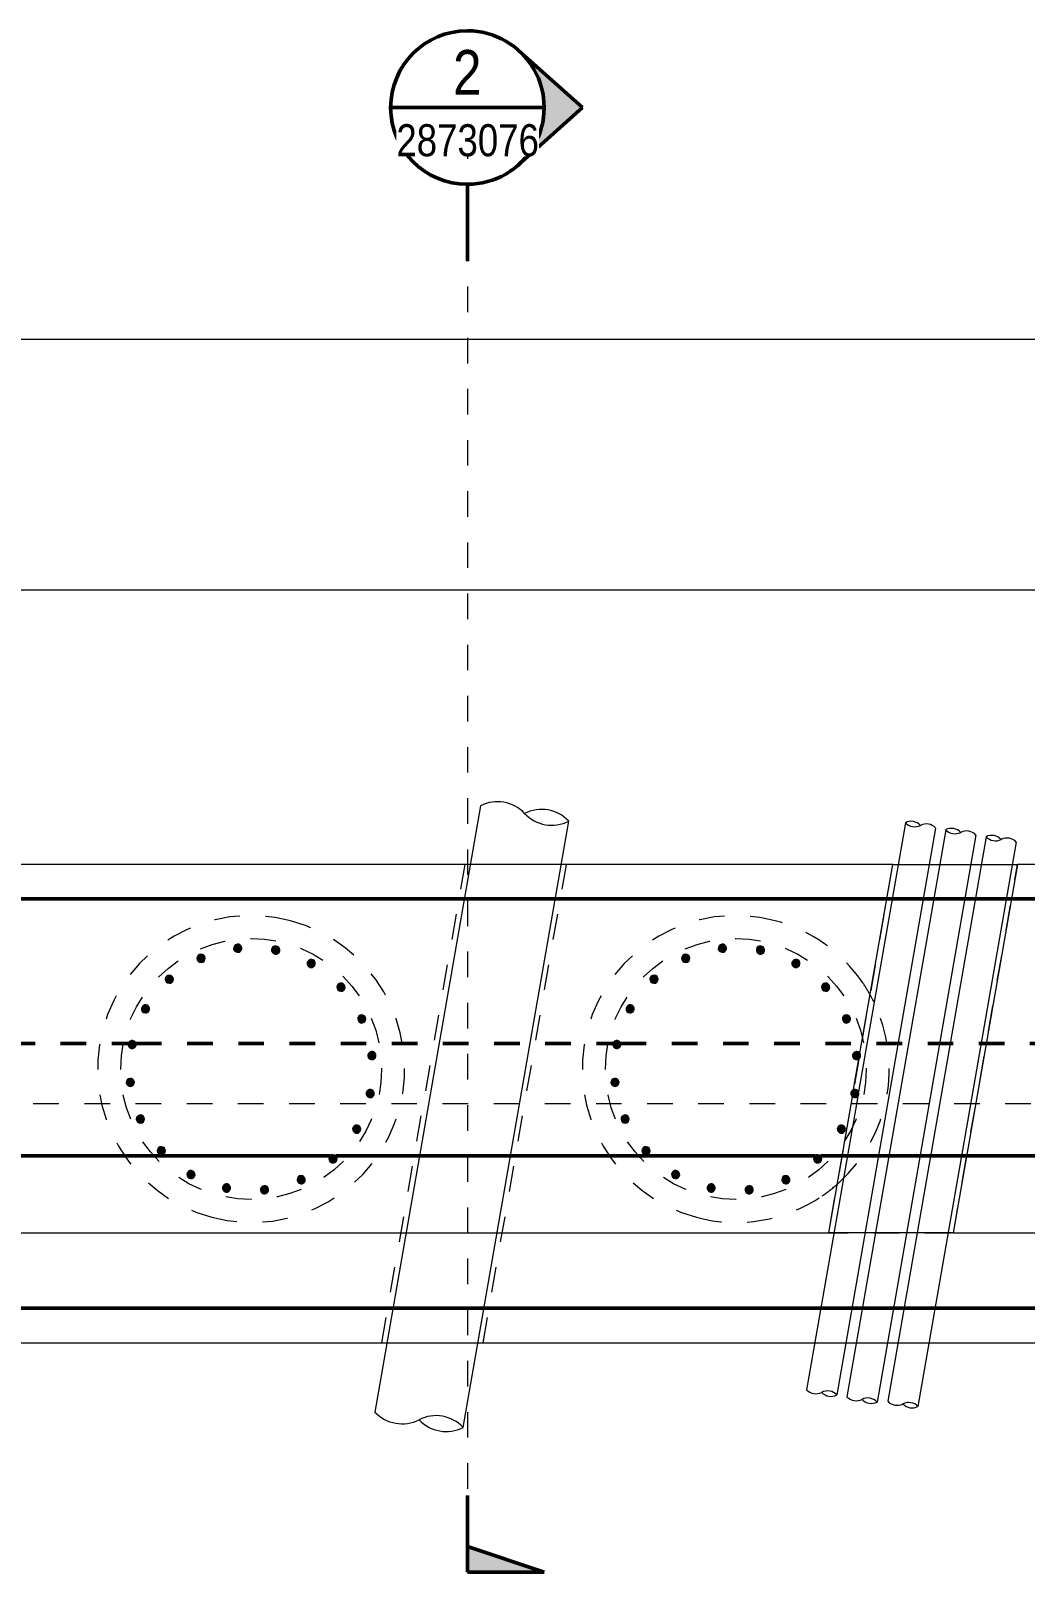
# Model space of a CAD drawing. Header units: metres. Extents: x -1137 to -1030, y 3 to 549.
# Drawn here: x -1112.75 to -1108.86, y 543.29 to 549.31 of the extents above; entities that cross this region are included whole.
import ezdxf

# ---------------------------------------------------------------- set-up
doc = ezdxf.new("R2010")
doc.units = ezdxf.units.M
for name, pattern in [('Dot_Section Line', [0.02, 0, -0.02]), ('JacobsDash', [0.0045, 0.003, -0.0015]), ('JacobsGridLine', [0.0145, 0.01, -0.001, 0.0025, -0.001])]:
    doc.linetypes.add(name, pattern=pattern)
for name, color, linetype, lineweight in [('A-DETL', 7, 'Continuous', 13), ('A-DETL-GENF', 7, 'Continuous', 9), ('G-ANNO-SYMB', 7, 'Continuous', 9), ('S-BEAM', 7, 'Continuous', 50), ('S-FNDN', 7, 'Continuous', 50), ('S-GRID', 7, 'Continuous', 9)]:
    doc.layers.add(name, color=color, linetype=linetype, lineweight=lineweight)
doc.styles.add('Arial Narrow', font='ARIALN.TTF', dxfattribs={"height": 0.175})
doc.styles.add('Arial Narrow_1', font='ARIALN.TTF', dxfattribs={"height": 0.125})

# ---------------------------------------------------------------- blocks, each defined once
blk = doc.blocks.new('01_SFO_FRP_Pile_CastInPlace_CS_BR08 - CAST-IN-PLACE PILE - 1200-8642185-DRG-2873075 - ABUTMENT B REINFORCEMENT PLAN Copy 1')
at = {"layer": 'S-FNDN', "color": 8, "linetype": 'JacobsDash', "lineweight": 18, "true_color": 0x808080}
for start, end in [(90, 270), (270, 90)]:
    blk.add_arc((0, 0), 0.6, start, end, dxfattribs=at)
blk = doc.blocks.new('01_SFO_FRP_Pile_CastInPlace_CS_BR08 - CAST-IN-PLACE PILE - 1200-8642223-DRG-2873075 - ABUTMENT B REINFORCEMENT PLAN Copy 1')
at = {"layer": 'S-FNDN', "color": 8, "linetype": 'JacobsDash', "lineweight": 18, "true_color": 0x808080}
for start, end in [(90, 270), (49.09091, 90), (43.64677, 49.09091), (40.90909, 43.63202), (327.27273, 40.90909), (319.09091, 326.26961), (326.28384, 327.27273), (270, 319.09091)]:
    blk.add_arc((0, 0), 0.6, start, end, dxfattribs=at)
blk = doc.blocks.new('T2DExtentArrowReinf_v1 - Extent-9251891-DRG-2873075 - ABUTMENT B REINFORCEMENT PLAN Copy 1')
at = {"layer": 'A-DETL-GENF'}
blk.add_line((0.125, 0), (30.477, 0), dxfattribs=at)
blk = doc.blocks.new('CS_DET_Rebar Combined - Multiple Bar-9307541-DRG-2873075 - ABUTMENT B REINFORCEMENT PLAN Copy 1')
at = {"layer": 'A-DETL-GENF', "lineweight": 50}
for p, q in [((2.6449, 0), (4.5175, 0)), ((4.5399, 0), (6.4125, 0)), ((6.4349, 0), (8.3075, 0))]:
    blk.add_line(p, q, dxfattribs=at)
blk = doc.blocks.new('CS_DET_Rebar Combined - Multiple Bar-9307542-DRG-2873075 - ABUTMENT B REINFORCEMENT PLAN Copy 1')
at = {"layer": 'A-DETL-GENF', "linetype": 'JacobsDash', "lineweight": 50}
for p, q in [((5.299, 0), (3.4347, 0)), ((7.194, 0), (5.3297, 0)), ((9.089, 0), (7.2247, 0))]:
    blk.add_line(p, q, dxfattribs=at)
blk = doc.blocks.new('T2DExtentArrowReinf_v1 - Extent-9252574-DRG-2873075 - ABUTMENT B REINFORCEMENT PLAN Copy 1')
at = {"layer": 'A-DETL-GENF'}
blk.add_line((0.125, 0), (30.477, 0), dxfattribs=at)
blk = doc.blocks.new('CS_DET_Pile-Column_BreakLine - Tubular BreakLine-7610562-DRG-2873075 - ABUTMENT B REINFORCEMENT PLAN Copy 1')
at = {"layer": 'A-DETL-GENF', "color": 143, "lineweight": 18, "true_color": 0x78aac8}
for centre, start, end in [((0.03, 0.0399), 232.95733, 307.04267), ((0.09, -0.0396), 52.95733, 127.04267), ((0.09, 0.0399), 232.95733, 307.04267)]:
    blk.add_arc(centre, 0.0498, start, end, dxfattribs=at)
blk = doc.blocks.new('CS_DET_Pile-Column_BreakLine - Tubular BreakLine-7610611-DRG-2873075 - ABUTMENT B REINFORCEMENT PLAN Copy 1')
at = {"layer": 'A-DETL-GENF', "color": 143, "lineweight": 18, "true_color": 0x78aac8}
for centre, start, end in [((0.03, 0.0399), 232.95733, 307.04267), ((0.09, -0.0396), 52.95733, 127.04267), ((0.09, 0.0399), 232.95733, 307.04267)]:
    blk.add_arc(centre, 0.0498, start, end, dxfattribs=at)
blk = doc.blocks.new('CS_DET_Pile-Column_BreakLine - Tubular BreakLine-7610661-DRG-2873075 - ABUTMENT B REINFORCEMENT PLAN Copy 1')
at = {"layer": 'A-DETL-GENF', "color": 143, "lineweight": 18, "true_color": 0x78aac8}
for centre, start, end in [((0.03, 0.0399), 232.95733, 307.04267), ((0.09, -0.0396), 52.95733, 127.04267), ((0.09, 0.0399), 232.95733, 307.04267)]:
    blk.add_arc(centre, 0.0498, start, end, dxfattribs=at)
blk = doc.blocks.new('CS_DET_Pile-Column_BreakLine - Tubular BreakLine-7610730-DRG-2873075 - ABUTMENT B REINFORCEMENT PLAN Copy 1')
at = {"layer": 'A-DETL-GENF', "color": 143, "lineweight": 18, "true_color": 0x78aac8}
for centre, start, end in [((0.03, 0.0399), 232.95733, 307.04267), ((0.09, -0.0396), 52.95733, 127.04267), ((0.09, 0.0399), 232.95733, 307.04267)]:
    blk.add_arc(centre, 0.0498, start, end, dxfattribs=at)
blk = doc.blocks.new('CS_DET_Pile-Column_BreakLine - Tubular BreakLine-7610784-DRG-2873075 - ABUTMENT B REINFORCEMENT PLAN Copy 1')
at = {"layer": 'A-DETL-GENF', "color": 143, "lineweight": 18, "true_color": 0x78aac8}
for centre, start, end in [((0.03, 0.0399), 232.95733, 307.04267), ((0.09, -0.0396), 52.95733, 127.04267), ((0.09, 0.0399), 232.95733, 307.04267)]:
    blk.add_arc(centre, 0.0498, start, end, dxfattribs=at)
blk = doc.blocks.new('CS_DET_Pile-Column_BreakLine - Tubular BreakLine-7610840-DRG-2873075 - ABUTMENT B REINFORCEMENT PLAN Copy 1')
at = {"layer": 'A-DETL-GENF', "color": 143, "lineweight": 18, "true_color": 0x78aac8}
for centre, start, end in [((0.03, 0.0399), 232.95733, 307.04267), ((0.09, -0.0396), 52.95733, 127.04267), ((0.09, 0.0399), 232.95733, 307.04267)]:
    blk.add_arc(centre, 0.0498, start, end, dxfattribs=at)
blk = doc.blocks.new('CS_DET_Pile-Column_BreakLine - Tubular BreakLine-9209191-DRG-2873075 - ABUTMENT B REINFORCEMENT PLAN Copy 1')
at = {"layer": 'A-DETL-GENF', "color": 143, "lineweight": 18, "true_color": 0x78aac8}
for centre, start, end in [((0.0875, -0.1161), 52.95733, 127.04267), ((0.2625, -0.1161), 52.95733, 127.04267), ((0.2625, 0.1158), 232.95733, 307.04267)]:
    blk.add_arc(centre, 0.1452, start, end, dxfattribs=at)
blk = doc.blocks.new('CS_DET_Pile-Column_BreakLine - Tubular BreakLine-9209304-DRG-2873075 - ABUTMENT B REINFORCEMENT PLAN Copy 1')
at = {"layer": 'A-DETL-GENF', "color": 143, "lineweight": 18, "true_color": 0x78aac8}
for centre, start, end in [((0.0875, 0.1161), 232.95733, 307.04267), ((0.2625, -0.1158), 52.95733, 127.04267), ((0.2625, 0.1161), 232.95733, 307.04267)]:
    blk.add_arc(centre, 0.1452, start, end, dxfattribs=at)
blk = doc.blocks.new('S_Det_Reinf_Bar Section_2D Grey - N32-6361576-DRG-2873075 - ABUTMENT B REINFORCEMENT PLAN Copy 1')
at = {"layer": 'A-DETL-GENF', "true_color": 0x808080}
blk.add_hatch(color=8, dxfattribs=at).paths.add_polyline_path([(-0.0139, -0.008), (-0.0113, -0.0113), (-0.008, -0.0139), (-0.0041, -0.0155), (0, -0.016), (0.0041, -0.0155), (0.008, -0.0139), (0.0113, -0.0113), (0.0139, -0.008), (0.0155, -0.0041), (0.016, 0), (0.0155, 0.0041), (0.0139, 0.008), (0.0113, 0.0113), (0.008, 0.0139), (0.0041, 0.0155), (0, 0.016), (-0.0041, 0.0155), (-0.008, 0.0139), (-0.0113, 0.0113), (-0.0139, 0.008), (-0.0155, 0.0041), (-0.016, 0), (-0.0155, -0.0041)])
at = {"layer": 'A-DETL-GENF', "color": 8, "lineweight": 18, "true_color": 0x808080}
for start, end in [(360, 180), (180, 360)]:
    blk.add_arc((0, 0), 0.016, start, end, dxfattribs=at)
blk = doc.blocks.new('S_Det_Reinf_Bar Section_2D Grey - N32-V12-DRG-2873075 - ABUTMENT B REINFORCEMENT PLAN Copy 1')
at = {"layer": 'A-DETL-GENF', "true_color": 0x808080}
blk.add_hatch(color=8, dxfattribs=at).paths.add_polyline_path([(0.0113, -0.0113), (0.0139, -0.008), (0.0155, -0.0041), (0.016, 0), (0.0155, 0.0041), (0.0139, 0.008), (0.0113, 0.0113), (0.008, 0.0139), (0.0041, 0.0155), (0, 0.016), (-0.0041, 0.0155), (-0.008, 0.0139), (-0.0113, 0.0113), (-0.0139, 0.008), (-0.0155, 0.0041), (-0.0157, -0.0021), (-0.0155, -0.0041), (-0.0139, -0.008), (-0.0113, -0.0113), (-0.008, -0.0139), (-0.0041, -0.0155), (0, -0.016), (0.0041, -0.0155), (0.008, -0.0139)])
at = {"layer": 'A-DETL-GENF', "color": 8, "lineweight": 18, "true_color": 0x808080}
for start, end in [(360, 180), (180, 360)]:
    blk.add_arc((0, 0), 0.016, start, end, dxfattribs=at)
blk = doc.blocks.new('Drafting View - sectionTail-4870194-DRG-2873075 - ABUTMENT B REINFORCEMENT PLAN Copy 1')
at = {"layer": 'G-ANNO-SYMB'}
blk.add_hatch(color=256, dxfattribs=at).paths.add_polyline_path([(-0.006, 0.006), (-0.004, 0), (-0.006, 0)])
at = {"layer": 'G-ANNO-SYMB', "lineweight": 50}
for p, q in [((-0.006, 0.006), (-0.006, 0)), ((-0.004, 0), (-0.006, 0.006)), ((-0.006, 0), (-0.004, 0)), ((-0.006, 0), (0, 0))]:
    blk.add_line(p, q, dxfattribs=at)
blk = doc.blocks.new('Drafting View - SectionHead-4898858-DRG-2873075 - ABUTMENT B REINFORCEMENT PLAN Copy 1')
at = {"layer": 'G-ANNO-SYMB'}
h = blk.add_hatch(color=256, dxfattribs=at)
edge = h.paths.add_edge_path()
edge.add_line((-0.002, 0.009), (0.00247, 0.004))
edge.add_arc((-0.002, 0), 0.006, 41.8277, 138.1723)
edge.add_line((-0.00647, 0.004), (-0.002, 0.009))
at = {"layer": 'G-ANNO-SYMB', "lineweight": 50}
for p, q in [((-0.002, 0.009), (-0.00647, 0.004)), ((0.00247, 0.004), (-0.002, 0.009)), ((0.004, 0), (0.01, 0))]:
    blk.add_line(p, q, dxfattribs=at)
for start, end in [(360, 180), (180, 360)]:
    blk.add_arc((-0.002, 0), 0.006, start, end, dxfattribs=at)

msp = doc.modelspace()

# ---------------------------------------------------------------- linework, layer by layer
at = {"layer": 'A-DETL', "color": 143, "lineweight": 18, "true_color": 0x78aac8}
for p, q in [((-1110.9911, 546.2826), (-1111.404, 543.9125)), ((-1111.0592, 543.8524), (-1110.6463, 546.2226)), ((-1109.2119, 546.1958), (-1109.5981, 543.9792)), ((-1109.3301, 546.2164), (-1109.5134, 545.1642)), ((-1109.1725, 546.1889), (-1109.5587, 543.9723)), ((-1109.0543, 546.1683), (-1109.4405, 543.9517)), ((-1109.0146, 546.1614), (-1109.3991, 543.9546)), ((-1108.8964, 546.1408), (-1109.2809, 543.934)), ((-1109.5165, 545.1465), (-1109.7163, 543.9998))]:
    msp.add_line(p, q, dxfattribs=at)
at = {"layer": 'A-DETL', "linetype": 'JacobsDash'}
for p, q in [((-1111.3771, 544.1836), (-1111.0513, 546.0536)), ((-1110.9812, 544.1836), (-1110.6556, 546.0524))]:
    msp.add_line(p, q, dxfattribs=at)
at = {"layer": 'A-DETL', "color": 8, "linetype": 'JacobsDash', "lineweight": 18, "true_color": 0x808080}
for p, q in [((-1109.3798, 546.0536), (-1109.5084, 545.3158)), ((-1109.1422, 544.6136), (-1108.8913, 546.0536)), ((-1109.5124, 545.2927), (-1109.5333, 545.1726)), ((-1109.538, 545.1454), (-1109.6307, 544.6136)), ((-1119.0542, 544.6136), (-1105.0436, 544.6136))]:
    msp.add_line(p, q, dxfattribs=at)
at = {"layer": 'A-DETL', "lineweight": 50}
for p, q in [((-1105.1432, 545.9183), (-1117.1432, 545.9183)), ((-1105.1452, 544.3183), (-1117.1432, 544.3183))]:
    msp.add_line(p, q, dxfattribs=at)
at = {"layer": 'A-DETL', "color": 8, "linetype": 'JacobsDash', "lineweight": 9, "true_color": 0x808080}
for centre in [(-1111.8881, 545.2536), (-1109.9931, 545.2536)]:
    msp.add_circle(centre, 0.51, dxfattribs=at)
at = {"layer": 'G-ANNO-SYMB', "lineweight": 50}
msp.add_line((-1111.3425, 549.0124), (-1110.7425, 549.0124), dxfattribs=at)
at = {"layer": 'G-ANNO-SYMB', "color": 7, "linetype": 'Dot_Section Line', "true_color": 0xffffff}
msp.add_line((-1111.0425, 548.9124), (-1111.0425, 543.5864), dxfattribs=at)
at = {"layer": 'S-BEAM', "lineweight": 13}
for p, q in [((-1109.3791, 546.0536), (-1112.891, 546.0536)), ((-1109.5077, 545.3149), (-1109.3791, 546.0536)), ((-1109.3791, 546.0536), (-1108.8919, 546.0536)), ((-1108.8918, 546.0536), (-1109.1427, 544.6136)), ((-1105.0453, 546.0536), (-1108.8918, 546.0536)), ((-1109.5325, 545.1729), (-1109.5115, 545.2932)), ((-1109.6299, 544.6136), (-1109.5374, 545.1449)), ((-1113.1419, 544.6136), (-1109.6299, 544.6136)), ((-1109.1427, 544.6136), (-1109.6299, 544.6136)), ((-1109.1427, 544.6136), (-1105.0436, 544.6136)), ((-1116.8203, 544.1836), (-1105.0441, 544.1836))]:
    msp.add_line(p, q, dxfattribs=at)
at = {"layer": 'S-GRID', "linetype": 'JacobsGridLine', "lineweight": 18}
msp.add_line((-1136.1396, 545.1185), (-1104.3182, 545.1185), dxfattribs=at)

# ---------------------------------------------------------------- block references
at = {"layer": 'A-DETL-GENF', "rotation": 180}
for name, p in [('T2DExtentArrowReinf_v1 - Extent-9252574-DRG-2873075 - ABUTMENT B REINFORCEMENT PLAN Copy 1', (-1105.1539, 548.1061)), ('T2DExtentArrowReinf_v1 - Extent-9251891-DRG-2873075 - ABUTMENT B REINFORCEMENT PLAN Copy 1', (-1105.1539, 547.1261)), ('CS_DET_Rebar Combined - Multiple Bar-9307542-DRG-2873075 - ABUTMENT B REINFORCEMENT PLAN Copy 1', (-1105.1439, 545.3538)), ('CS_DET_Rebar Combined - Multiple Bar-9307541-DRG-2873075 - ABUTMENT B REINFORCEMENT PLAN Copy 1', (-1105.1444, 544.9138))]:
    msp.add_blockref(name, p, dxfattribs=at)
at = {"layer": 'A-DETL-GENF', "color": 143, "true_color": 0x78aac8}
for name, p, rotation in [('CS_DET_Pile-Column_BreakLine - Tubular BreakLine-9209191-DRG-2873075 - ABUTMENT B REINFORCEMENT PLAN Copy 1', (-1110.9911, 546.2828), 350.1172754184028), ('CS_DET_Pile-Column_BreakLine - Tubular BreakLine-7610840-DRG-2873075 - ABUTMENT B REINFORCEMENT PLAN Copy 1', (-1109.2119, 546.196), 170.1172754231299), ('CS_DET_Pile-Column_BreakLine - Tubular BreakLine-7610784-DRG-2873075 - ABUTMENT B REINFORCEMENT PLAN Copy 1', (-1109.0543, 546.1685), 170.1172754231036), ('CS_DET_Pile-Column_BreakLine - Tubular BreakLine-7610730-DRG-2873075 - ABUTMENT B REINFORCEMENT PLAN Copy 1', (-1108.8964, 546.141), 170.1172754231802), ('CS_DET_Pile-Column_BreakLine - Tubular BreakLine-7610562-DRG-2873075 - ABUTMENT B REINFORCEMENT PLAN Copy 1', (-1109.7163, 543.9996), 350.1172754230814), ('CS_DET_Pile-Column_BreakLine - Tubular BreakLine-7610611-DRG-2873075 - ABUTMENT B REINFORCEMENT PLAN Copy 1', (-1109.5587, 543.9721), 350.1172754231093), ('CS_DET_Pile-Column_BreakLine - Tubular BreakLine-7610661-DRG-2873075 - ABUTMENT B REINFORCEMENT PLAN Copy 1', (-1109.3991, 543.9545), 350.1172754230822), ('CS_DET_Pile-Column_BreakLine - Tubular BreakLine-9209304-DRG-2873075 - ABUTMENT B REINFORCEMENT PLAN Copy 1', (-1111.404, 543.9123), 350.1172754183995)]:
    msp.add_blockref(name, p, dxfattribs=dict(at, rotation=rotation))
at = {"layer": 'A-DETL-GENF', "color": 8, "true_color": 0x808080}
for name, p, rotation in [('S_Det_Reinf_Bar Section_2D Grey - N32-6361576-DRG-2873075 - ABUTMENT B REINFORCEMENT PLAN Copy 1', (-1111.9405, 545.7257), 6.340833333547853), ('S_Det_Reinf_Bar Section_2D Grey - N32-6361576-DRG-2873075 - ABUTMENT B REINFORCEMENT PLAN Copy 1', (-1111.7921, 545.7188), 348.3408333335429), ('S_Det_Reinf_Bar Section_2D Grey - N32-6361576-DRG-2873075 - ABUTMENT B REINFORCEMENT PLAN Copy 1', (-1110.0455, 545.7257), 6.340833333547853), ('S_Det_Reinf_Bar Section_2D Grey - N32-6361576-DRG-2873075 - ABUTMENT B REINFORCEMENT PLAN Copy 1', (-1109.8971, 545.7188), 348.3408333335429), ('S_Det_Reinf_Bar Section_2D Grey - N32-6361576-DRG-2873075 - ABUTMENT B REINFORCEMENT PLAN Copy 1', (-1112.0839, 545.6864), 24.340833333553), ('S_Det_Reinf_Bar Section_2D Grey - N32-6361576-DRG-2873075 - ABUTMENT B REINFORCEMENT PLAN Copy 1', (-1111.653, 545.6664), 330.3408333335377), ('S_Det_Reinf_Bar Section_2D Grey - N32-6361576-DRG-2873075 - ABUTMENT B REINFORCEMENT PLAN Copy 1', (-1110.1889, 545.6864), 24.340833333553), ('S_Det_Reinf_Bar Section_2D Grey - N32-6361576-DRG-2873075 - ABUTMENT B REINFORCEMENT PLAN Copy 1', (-1109.758, 545.6664), 330.3408333335377), ('S_Det_Reinf_Bar Section_2D Grey - N32-6361576-DRG-2873075 - ABUTMENT B REINFORCEMENT PLAN Copy 1', (-1112.208, 545.6047), 42.34083333355809), ('S_Det_Reinf_Bar Section_2D Grey - N32-6361576-DRG-2873075 - ABUTMENT B REINFORCEMENT PLAN Copy 1', (-1111.537, 545.5736), 312.3408333335327), ('S_Det_Reinf_Bar Section_2D Grey - N32-6361576-DRG-2873075 - ABUTMENT B REINFORCEMENT PLAN Copy 1', (-1110.313, 545.6047), 42.34083333355809), ('S_Det_Reinf_Bar Section_2D Grey - N32-V12-DRG-2873075 - ABUTMENT B REINFORCEMENT PLAN Copy 1', (-1109.642, 545.5736), 312.3408333335327), ('S_Det_Reinf_Bar Section_2D Grey - N32-6361576-DRG-2873075 - ABUTMENT B REINFORCEMENT PLAN Copy 1', (-1112.3008, 545.4887), 60.34083333356319), ('S_Det_Reinf_Bar Section_2D Grey - N32-6361576-DRG-2873075 - ABUTMENT B REINFORCEMENT PLAN Copy 1', (-1111.4553, 545.4494), 294.3408333335275), ('S_Det_Reinf_Bar Section_2D Grey - N32-6361576-DRG-2873075 - ABUTMENT B REINFORCEMENT PLAN Copy 1', (-1110.4058, 545.4887), 60.34083333356319), ('S_Det_Reinf_Bar Section_2D Grey - N32-6361576-DRG-2873075 - ABUTMENT B REINFORCEMENT PLAN Copy 1', (-1109.5603, 545.4494), 294.3408333335275), ('S_Det_Reinf_Bar Section_2D Grey - N32-6361576-DRG-2873075 - ABUTMENT B REINFORCEMENT PLAN Copy 1', (-1112.3533, 545.3496), 78.34083333346652), ('S_Det_Reinf_Bar Section_2D Grey - N32-6361576-DRG-2873075 - ABUTMENT B REINFORCEMENT PLAN Copy 1', (-1110.4583, 545.3496), 78.34083333346652), ('S_Det_Reinf_Bar Section_2D Grey - N32-6361576-DRG-2873075 - ABUTMENT B REINFORCEMENT PLAN Copy 1', (-1111.416, 545.3061), 276.3408333335225), ('S_Det_Reinf_Bar Section_2D Grey - N32-6361576-DRG-2873075 - ABUTMENT B REINFORCEMENT PLAN Copy 1', (-1109.521, 545.3061), 276.3408333335225), ('S_Det_Reinf_Bar Section_2D Grey - N32-6361576-DRG-2873075 - ABUTMENT B REINFORCEMENT PLAN Copy 1', (-1112.3602, 545.2012), 96.34083333347158), ('S_Det_Reinf_Bar Section_2D Grey - N32-6361576-DRG-2873075 - ABUTMENT B REINFORCEMENT PLAN Copy 1', (-1111.4229, 545.1576), 258.3408333335174), ('S_Det_Reinf_Bar Section_2D Grey - N32-6361576-DRG-2873075 - ABUTMENT B REINFORCEMENT PLAN Copy 1', (-1110.4652, 545.2012), 96.34083333347158), ('S_Det_Reinf_Bar Section_2D Grey - N32-6361576-DRG-2873075 - ABUTMENT B REINFORCEMENT PLAN Copy 1', (-1109.5279, 545.1576), 258.3408333335174), ('S_Det_Reinf_Bar Section_2D Grey - N32-6361576-DRG-2873075 - ABUTMENT B REINFORCEMENT PLAN Copy 1', (-1112.3209, 545.0578), 114.3408333334767), ('S_Det_Reinf_Bar Section_2D Grey - N32-6361576-DRG-2873075 - ABUTMENT B REINFORCEMENT PLAN Copy 1', (-1110.4259, 545.0578), 114.3408333334767), ('S_Det_Reinf_Bar Section_2D Grey - N32-6361576-DRG-2873075 - ABUTMENT B REINFORCEMENT PLAN Copy 1', (-1111.4753, 545.0186), 240.3408333335123), ('S_Det_Reinf_Bar Section_2D Grey - N32-6361576-DRG-2873075 - ABUTMENT B REINFORCEMENT PLAN Copy 1', (-1109.5803, 545.0186), 240.3408333335123), ('S_Det_Reinf_Bar Section_2D Grey - N32-6361576-DRG-2873075 - ABUTMENT B REINFORCEMENT PLAN Copy 1', (-1112.2392, 544.9337), 132.3408333334818), ('S_Det_Reinf_Bar Section_2D Grey - N32-6361576-DRG-2873075 - ABUTMENT B REINFORCEMENT PLAN Copy 1', (-1110.3442, 544.9337), 132.3408333334818), ('S_Det_Reinf_Bar Section_2D Grey - N32-6361576-DRG-2873075 - ABUTMENT B REINFORCEMENT PLAN Copy 1', (-1111.5681, 544.9025), 222.3408333335072), ('S_Det_Reinf_Bar Section_2D Grey - N32-6361576-DRG-2873075 - ABUTMENT B REINFORCEMENT PLAN Copy 1', (-1109.6731, 544.9025), 222.3408333335072), ('S_Det_Reinf_Bar Section_2D Grey - N32-6361576-DRG-2873075 - ABUTMENT B REINFORCEMENT PLAN Copy 1', (-1112.1231, 544.8409), 150.3408333334868), ('S_Det_Reinf_Bar Section_2D Grey - N32-6361576-DRG-2873075 - ABUTMENT B REINFORCEMENT PLAN Copy 1', (-1111.9841, 544.7884), 168.340833333492), ('S_Det_Reinf_Bar Section_2D Grey - N32-6361576-DRG-2873075 - ABUTMENT B REINFORCEMENT PLAN Copy 1', (-1111.6923, 544.8208), 204.3408333335021), ('S_Det_Reinf_Bar Section_2D Grey - N32-6361576-DRG-2873075 - ABUTMENT B REINFORCEMENT PLAN Copy 1', (-1110.2281, 544.8409), 150.3408333334868), ('S_Det_Reinf_Bar Section_2D Grey - N32-6361576-DRG-2873075 - ABUTMENT B REINFORCEMENT PLAN Copy 1', (-1110.0891, 544.7884), 168.340833333492), ('S_Det_Reinf_Bar Section_2D Grey - N32-6361576-DRG-2873075 - ABUTMENT B REINFORCEMENT PLAN Copy 1', (-1109.7973, 544.8208), 204.3408333335021), ('S_Det_Reinf_Bar Section_2D Grey - N32-6361576-DRG-2873075 - ABUTMENT B REINFORCEMENT PLAN Copy 1', (-1111.8356, 544.7815), 186.3408333334969), ('S_Det_Reinf_Bar Section_2D Grey - N32-6361576-DRG-2873075 - ABUTMENT B REINFORCEMENT PLAN Copy 1', (-1109.9406, 544.7815), 186.3408333334969)]:
    msp.add_blockref(name, p, dxfattribs=dict(at, rotation=rotation))
at = {"layer": 'G-ANNO-SYMB', "lineweight": 50, "xscale": 49.99999999999998, "yscale": 49.99999999999998, "zscale": 49.99999999999998, "rotation": 269.9999999999988}
msp.add_blockref('Drafting View - SectionHead-4898858-DRG-2873075 - ABUTMENT B REINFORCEMENT PLAN Copy 1', (-1111.0425, 548.9124), dxfattribs=at)
at = {"layer": 'G-ANNO-SYMB', "lineweight": 50, "extrusion": (0, 0, -1), "xscale": 49.99999999999998, "yscale": 49.99999999999998, "zscale": 49.99999999999998, "rotation": 90.00000000000146}
msp.add_blockref('Drafting View - sectionTail-4870194-DRG-2873075 - ABUTMENT B REINFORCEMENT PLAN Copy 1', (1111.0425, 543.5864), dxfattribs=at)
at = {"layer": 'S-FNDN', "color": 8, "linetype": 'JacobsDash', "lineweight": 18, "true_color": 0x808080}
for name, p, rotation in [('01_SFO_FRP_Pile_CastInPlace_CS_BR08 - CAST-IN-PLACE PILE - 1200-8642185-DRG-2873075 - ABUTMENT B REINFORCEMENT PLAN Copy 1', (-1111.8881, 545.2536), 165.1169444444425), ('01_SFO_FRP_Pile_CastInPlace_CS_BR08 - CAST-IN-PLACE PILE - 1200-8642223-DRG-2873075 - ABUTMENT B REINFORCEMENT PLAN Copy 1', (-1109.9931, 545.2536), 345.1169444444436)]:
    msp.add_blockref(name, p, dxfattribs=dict(at, rotation=rotation))

# ---------------------------------------------------------------- next in the draw order: texts
at = {"layer": 'G-ANNO-SYMB', "insert": (-1111.0987, 549.2372), "char_height": 0.175, "attachment_point": 1, "style": 'Arial Narrow', "bg_fill": 3, "box_fill_scale": 1, "bg_fill_color": 256, "bg_fill_transparency": 0}
msp.add_mtext('2', dxfattribs=at)
at = {"layer": 'G-ANNO-SYMB', "insert": (-1111.3202, 548.9472), "char_height": 0.125, "attachment_point": 1, "style": 'Arial Narrow_1', "bg_fill": 3, "box_fill_scale": 1, "bg_fill_color": 256, "bg_fill_true_color": 13158600, "bg_fill_transparency": 0}
msp.add_mtext('2873076', dxfattribs=at)

doc.saveas('drawing.dxf')
